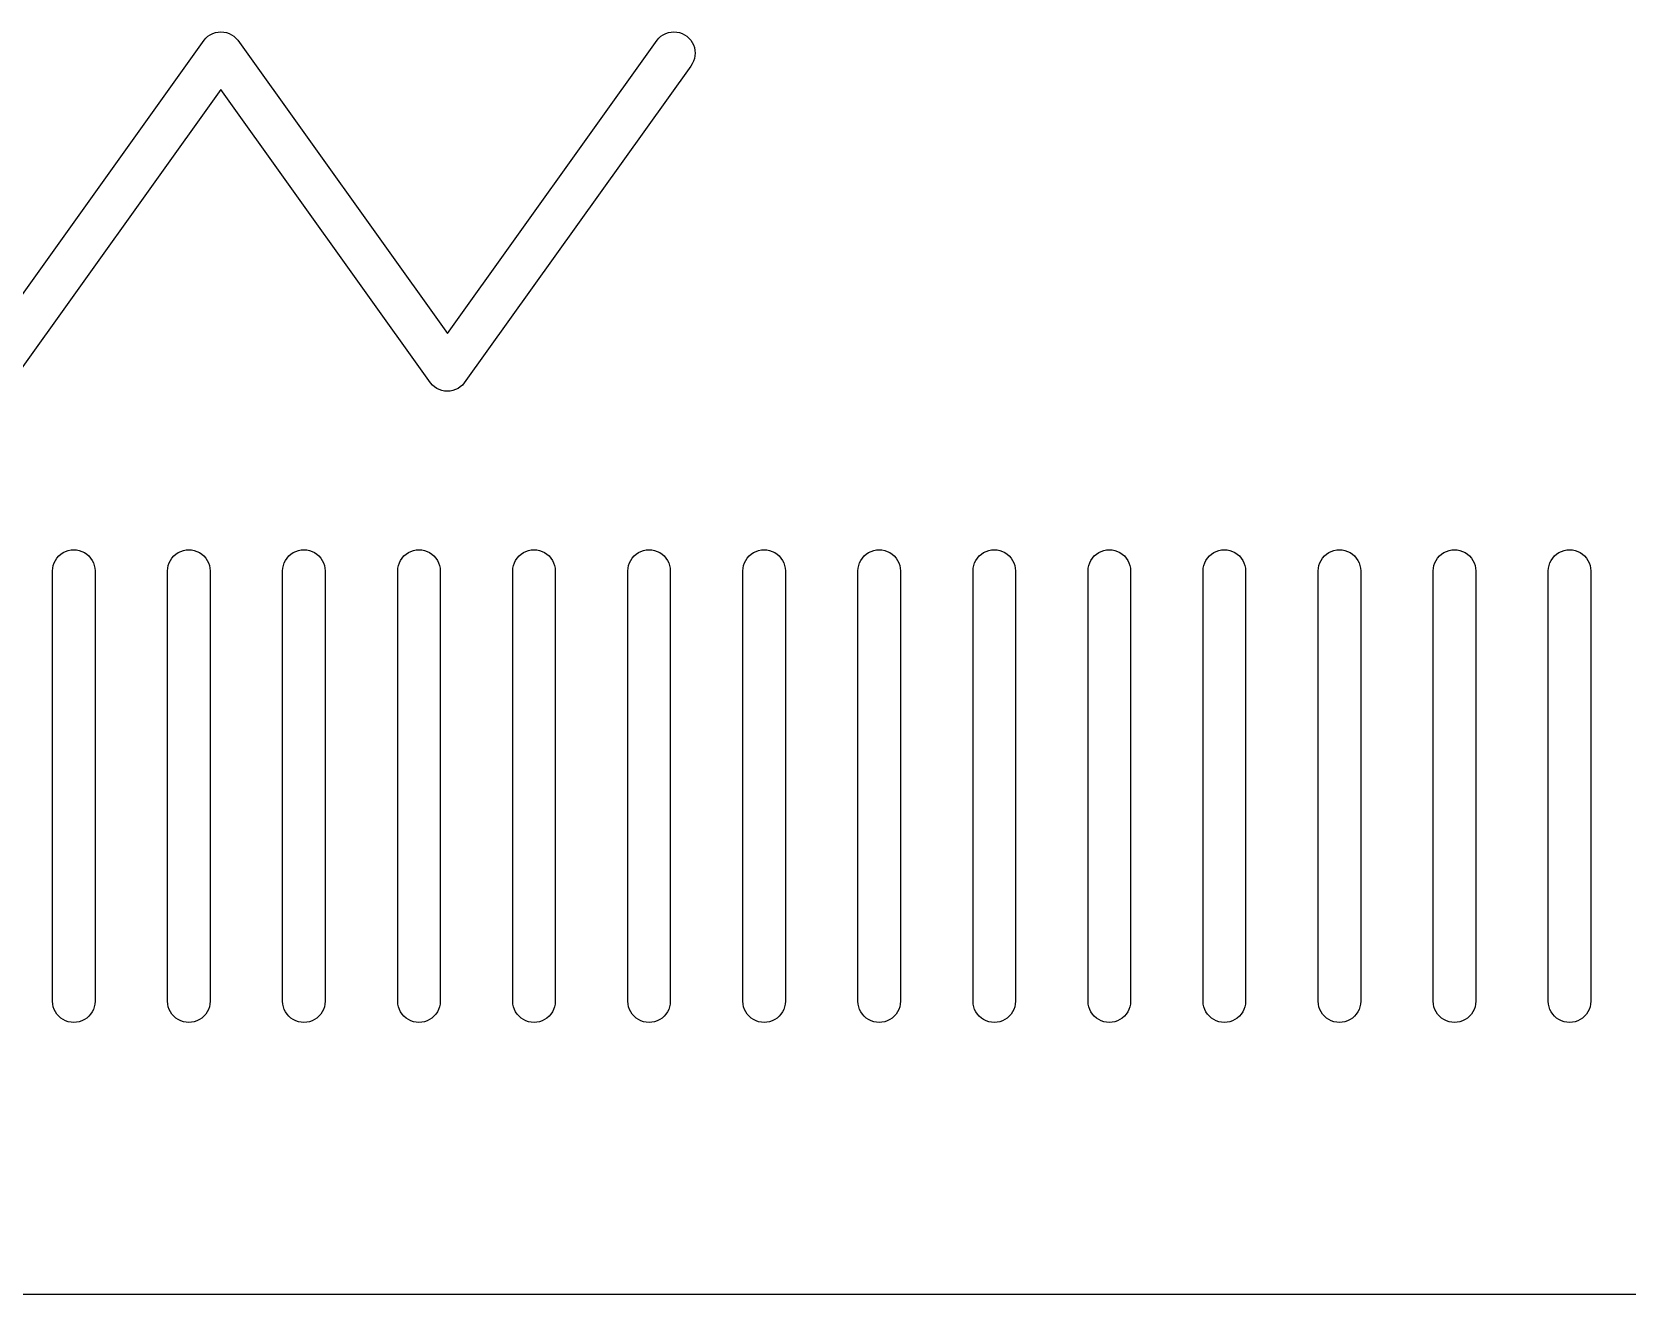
# Model space of a CAD drawing. Header units: metres. Extents: x 0 to 552, y 2 to 239.
# Drawn here: x 138.5 to 279.4, y 1.5 to 113 of the extents above; entities that cross this region are included whole.
import ezdxf

# ---------------------------------------------------------------- set-up
doc = ezdxf.new("R2010")
doc.units = ezdxf.units.M

msp = doc.modelspace()

# ---------------------------------------------------------------- linework, layer by layer
for p, q in [((154.091, 112.626), (154.294, 112.762)), ((154.294, 112.762), (154.514, 112.871)), ((154.514, 112.871), (154.747, 112.949)), ((154.747, 112.949), (154.987, 112.997)), ((154.987, 112.997), (155.232, 113.013)), ((155.232, 113.013), (155.477, 112.997)), ((155.477, 112.997), (155.717, 112.949)), ((155.717, 112.949), (155.95, 112.871)), ((155.95, 112.871), (156.169, 112.762)), ((156.169, 112.762), (156.373, 112.626)), ((194.091, 112.626), (194.294, 112.762)), ((194.294, 112.762), (194.514, 112.871)), ((194.514, 112.871), (194.747, 112.949)), ((194.747, 112.949), (194.987, 112.997)), ((194.987, 112.997), (195.232, 113.013)), ((195.232, 113.013), (195.477, 112.997)), ((195.477, 112.997), (195.717, 112.949)), ((195.717, 112.949), (195.95, 112.871)), ((195.95, 112.871), (196.169, 112.762)), ((196.169, 112.762), (196.373, 112.626)), ((135.232, 86.3622), (153.744, 112.28)), ((153.744, 112.28), (153.906, 112.464)), ((153.906, 112.464), (154.091, 112.626)), ((156.373, 112.626), (156.558, 112.464)), ((156.558, 112.464), (156.72, 112.28)), ((156.72, 112.28), (175.232, 86.3622)), ((175.232, 86.3622), (193.744, 112.28)), ((193.744, 112.28), (193.906, 112.464)), ((193.906, 112.464), (194.091, 112.626)), ((196.373, 112.626), (196.558, 112.464)), ((196.558, 112.464), (196.72, 112.28)), ((196.72, 112.28), (196.856, 112.076)), ((196.856, 112.076), (196.964, 111.856)), ((196.964, 111.856), (197.043, 111.624)), ((197.043, 111.624), (197.091, 111.383)), ((197.091, 111.383), (197.107, 111.138)), ((196.72, 109.997), (176.72, 81.9968)), ((196.856, 110.201), (196.72, 109.997)), ((196.964, 110.421), (196.856, 110.201)), ((197.043, 110.653), (196.964, 110.421)), ((197.091, 110.893), (197.043, 110.653)), ((197.107, 111.138), (197.091, 110.893)), ((155.232, 107.914), (136.72, 81.9968)), ((173.744, 81.9968), (155.232, 107.914)), ((173.906, 81.8124), (173.744, 81.9968)), ((174.091, 81.6507), (173.906, 81.8124)), ((176.558, 81.8124), (176.373, 81.6507)), ((176.72, 81.9968), (176.558, 81.8124)), ((174.294, 81.5145), (174.091, 81.6507)), ((174.514, 81.406), (174.294, 81.5145)), ((174.747, 81.3271), (174.514, 81.406)), ((174.987, 81.2793), (174.747, 81.3271)), ((175.232, 81.2632), (174.987, 81.2793)), ((175.477, 81.2793), (175.232, 81.2632)), ((175.717, 81.3271), (175.477, 81.2793)), ((175.95, 81.406), (175.717, 81.3271)), ((176.169, 81.5145), (175.95, 81.406)), ((176.373, 81.6507), (176.169, 81.5145)), ((140.508, 66.1058), (140.616, 66.3257)), ((140.616, 66.3257), (140.752, 66.5297)), ((140.752, 66.5297), (140.914, 66.7141)), ((140.914, 66.7141), (141.099, 66.8758)), ((141.099, 66.8758), (141.302, 67.012)), ((141.302, 67.012), (141.522, 67.1205)), ((141.522, 67.1205), (141.755, 67.1994)), ((141.755, 67.1994), (141.995, 67.2472)), ((141.995, 67.2472), (142.24, 67.2632)), ((142.24, 67.2632), (142.485, 67.2472)), ((142.485, 67.2472), (142.725, 67.1994)), ((142.725, 67.1994), (142.958, 67.1205)), ((142.958, 67.1205), (143.177, 67.012)), ((143.177, 67.012), (143.381, 66.8758)), ((143.381, 66.8758), (143.566, 66.7141)), ((143.566, 66.7141), (143.728, 66.5297)), ((143.728, 66.5297), (143.864, 66.3257)), ((143.864, 66.3257), (143.972, 66.1058)), ((150.668, 66.1058), (150.776, 66.3257)), ((150.776, 66.3257), (150.912, 66.5297)), ((150.912, 66.5297), (151.074, 66.7141)), ((151.074, 66.7141), (151.259, 66.8758)), ((151.259, 66.8758), (151.462, 67.012)), ((151.462, 67.012), (151.682, 67.1205)), ((151.682, 67.1205), (151.915, 67.1994)), ((151.915, 67.1994), (152.155, 67.2472)), ((152.155, 67.2472), (152.4, 67.2632)), ((152.4, 67.2632), (152.645, 67.2472)), ((152.645, 67.2472), (152.885, 67.1994)), ((152.885, 67.1994), (153.118, 67.1205)), ((153.118, 67.1205), (153.337, 67.012)), ((153.337, 67.012), (153.541, 66.8758)), ((153.541, 66.8758), (153.726, 66.7141)), ((153.726, 66.7141), (153.888, 66.5297)), ((153.888, 66.5297), (154.024, 66.3257)), ((154.024, 66.3257), (154.132, 66.1058)), ((160.828, 66.1058), (160.936, 66.3257)), ((160.936, 66.3257), (161.072, 66.5297)), ((161.072, 66.5297), (161.234, 66.7141)), ((161.234, 66.7141), (161.419, 66.8758)), ((161.419, 66.8758), (161.622, 67.012)), ((161.622, 67.012), (161.842, 67.1205)), ((161.842, 67.1205), (162.075, 67.1994)), ((162.075, 67.1994), (162.315, 67.2472)), ((162.315, 67.2472), (162.56, 67.2632)), ((162.56, 67.2632), (162.805, 67.2472)), ((162.805, 67.2472), (163.045, 67.1994)), ((163.045, 67.1994), (163.278, 67.1205)), ((163.278, 67.1205), (163.497, 67.012)), ((163.497, 67.012), (163.701, 66.8758)), ((163.701, 66.8758), (163.886, 66.7141)), ((163.886, 66.7141), (164.048, 66.5297)), ((164.048, 66.5297), (164.184, 66.3257)), ((164.184, 66.3257), (164.292, 66.1058)), ((170.988, 66.1058), (171.096, 66.3257)), ((171.096, 66.3257), (171.232, 66.5297)), ((171.232, 66.5297), (171.394, 66.7141)), ((171.394, 66.7141), (171.579, 66.8758)), ((171.579, 66.8758), (171.782, 67.012)), ((171.782, 67.012), (172.002, 67.1205)), ((172.002, 67.1205), (172.235, 67.1994)), ((172.235, 67.1994), (172.475, 67.2472)), ((172.475, 67.2472), (172.72, 67.2632)), ((172.72, 67.2632), (172.965, 67.2472)), ((172.965, 67.2472), (173.205, 67.1994)), ((173.205, 67.1994), (173.438, 67.1205)), ((173.438, 67.1205), (173.657, 67.012)), ((173.657, 67.012), (173.861, 66.8758)), ((173.861, 66.8758), (174.046, 66.7141)), ((174.046, 66.7141), (174.208, 66.5297)), ((174.208, 66.5297), (174.344, 66.3257)), ((174.344, 66.3257), (174.452, 66.1058)), ((181.148, 66.1058), (181.256, 66.3257)), ((181.256, 66.3257), (181.392, 66.5297)), ((181.392, 66.5297), (181.554, 66.7141)), ((181.554, 66.7141), (181.739, 66.8758)), ((181.739, 66.8758), (181.942, 67.012)), ((181.942, 67.012), (182.162, 67.1205)), ((182.162, 67.1205), (182.395, 67.1994)), ((182.395, 67.1994), (182.635, 67.2472)), ((182.635, 67.2472), (182.88, 67.2632)), ((182.88, 67.2632), (183.125, 67.2472)), ((183.125, 67.2472), (183.365, 67.1994)), ((183.365, 67.1994), (183.598, 67.1205)), ((183.598, 67.1205), (183.817, 67.012)), ((183.817, 67.012), (184.021, 66.8758)), ((184.021, 66.8758), (184.206, 66.7141)), ((184.206, 66.7141), (184.368, 66.5297)), ((184.368, 66.5297), (184.504, 66.3257)), ((184.504, 66.3257), (184.612, 66.1058)), ((191.308, 66.1058), (191.416, 66.3257)), ((191.416, 66.3257), (191.552, 66.5297)), ((191.552, 66.5297), (191.714, 66.7141)), ((191.714, 66.7141), (191.899, 66.8758)), ((191.899, 66.8758), (192.102, 67.012)), ((192.102, 67.012), (192.322, 67.1205)), ((192.322, 67.1205), (192.555, 67.1994)), ((192.555, 67.1994), (192.795, 67.2472)), ((192.795, 67.2472), (193.04, 67.2632)), ((193.04, 67.2632), (193.285, 67.2472)), ((193.285, 67.2472), (193.525, 67.1994)), ((193.525, 67.1994), (193.758, 67.1205)), ((193.758, 67.1205), (193.977, 67.012)), ((193.977, 67.012), (194.181, 66.8758)), ((194.181, 66.8758), (194.366, 66.7141)), ((194.366, 66.7141), (194.528, 66.5297)), ((194.528, 66.5297), (194.664, 66.3257)), ((194.664, 66.3257), (194.772, 66.1058)), ((201.468, 66.1058), (201.576, 66.3257)), ((201.576, 66.3257), (201.712, 66.5297)), ((201.712, 66.5297), (201.874, 66.7141)), ((201.874, 66.7141), (202.059, 66.8758)), ((202.059, 66.8758), (202.262, 67.012)), ((202.262, 67.012), (202.482, 67.1205)), ((202.482, 67.1205), (202.715, 67.1994)), ((202.715, 67.1994), (202.955, 67.2472)), ((202.955, 67.2472), (203.2, 67.2632)), ((203.2, 67.2632), (203.445, 67.2472)), ((203.445, 67.2472), (203.685, 67.1994)), ((203.685, 67.1994), (203.918, 67.1205)), ((203.918, 67.1205), (204.137, 67.012)), ((204.137, 67.012), (204.341, 66.8758)), ((204.341, 66.8758), (204.526, 66.7141)), ((204.526, 66.7141), (204.688, 66.5297)), ((204.688, 66.5297), (204.824, 66.3257)), ((204.824, 66.3257), (204.932, 66.1058)), ((211.628, 66.1058), (211.736, 66.3257)), ((211.736, 66.3257), (211.872, 66.5297)), ((211.872, 66.5297), (212.034, 66.7141)), ((212.034, 66.7141), (212.219, 66.8758)), ((212.219, 66.8758), (212.422, 67.012)), ((212.422, 67.012), (212.642, 67.1205)), ((212.642, 67.1205), (212.875, 67.1994)), ((212.875, 67.1994), (213.115, 67.2472)), ((213.115, 67.2472), (213.36, 67.2632)), ((213.36, 67.2632), (213.605, 67.2472)), ((213.605, 67.2472), (213.845, 67.1994)), ((213.845, 67.1994), (214.078, 67.1205)), ((214.078, 67.1205), (214.297, 67.012)), ((214.297, 67.012), (214.501, 66.8758)), ((214.501, 66.8758), (214.686, 66.7141)), ((214.686, 66.7141), (214.848, 66.5297)), ((214.848, 66.5297), (214.984, 66.3257)), ((214.984, 66.3257), (215.092, 66.1058)), ((221.788, 66.1058), (221.896, 66.3257)), ((221.896, 66.3257), (222.032, 66.5297)), ((222.032, 66.5297), (222.194, 66.7141)), ((222.194, 66.7141), (222.379, 66.8758)), ((222.379, 66.8758), (222.582, 67.012)), ((222.582, 67.012), (222.802, 67.1205)), ((222.802, 67.1205), (223.035, 67.1994)), ((223.035, 67.1994), (223.275, 67.2472)), ((223.275, 67.2472), (223.52, 67.2632)), ((223.52, 67.2632), (223.765, 67.2472)), ((223.765, 67.2472), (224.005, 67.1994)), ((224.005, 67.1994), (224.238, 67.1205)), ((224.238, 67.1205), (224.457, 67.012)), ((224.457, 67.012), (224.661, 66.8758)), ((224.661, 66.8758), (224.846, 66.7141)), ((224.846, 66.7141), (225.008, 66.5297)), ((225.008, 66.5297), (225.144, 66.3257)), ((225.144, 66.3257), (225.252, 66.1058)), ((231.948, 66.1058), (232.056, 66.3257)), ((232.056, 66.3257), (232.192, 66.5297)), ((232.192, 66.5297), (232.354, 66.7141)), ((232.354, 66.7141), (232.539, 66.8758)), ((232.539, 66.8758), (232.742, 67.012)), ((232.742, 67.012), (232.962, 67.1205)), ((232.962, 67.1205), (233.195, 67.1994)), ((233.195, 67.1994), (233.435, 67.2472)), ((233.435, 67.2472), (233.68, 67.2632)), ((233.68, 67.2632), (233.925, 67.2472)), ((233.925, 67.2472), (234.165, 67.1994)), ((234.165, 67.1994), (234.398, 67.1205)), ((234.398, 67.1205), (234.617, 67.012)), ((234.617, 67.012), (234.821, 66.8758)), ((234.821, 66.8758), (235.006, 66.7141)), ((235.006, 66.7141), (235.168, 66.5297)), ((235.168, 66.5297), (235.304, 66.3257)), ((235.304, 66.3257), (235.412, 66.1058)), ((242.108, 66.1058), (242.216, 66.3257)), ((242.216, 66.3257), (242.352, 66.5297)), ((242.352, 66.5297), (242.514, 66.7141)), ((242.514, 66.7141), (242.699, 66.8758)), ((242.699, 66.8758), (242.902, 67.012)), ((242.902, 67.012), (243.122, 67.1205)), ((243.122, 67.1205), (243.355, 67.1994)), ((243.355, 67.1994), (243.595, 67.2472)), ((243.595, 67.2472), (243.84, 67.2632)), ((243.84, 67.2632), (244.085, 67.2472)), ((244.085, 67.2472), (244.325, 67.1994)), ((244.325, 67.1994), (244.558, 67.1205)), ((244.558, 67.1205), (244.777, 67.012)), ((244.777, 67.012), (244.981, 66.8758)), ((244.981, 66.8758), (245.166, 66.7141)), ((245.166, 66.7141), (245.328, 66.5297)), ((245.328, 66.5297), (245.464, 66.3257)), ((245.464, 66.3257), (245.572, 66.1058)), ((252.268, 66.1058), (252.376, 66.3257)), ((252.376, 66.3257), (252.512, 66.5297)), ((252.512, 66.5297), (252.674, 66.7141)), ((252.674, 66.7141), (252.859, 66.8758)), ((252.859, 66.8758), (253.062, 67.012)), ((253.062, 67.012), (253.282, 67.1205)), ((253.282, 67.1205), (253.515, 67.1994)), ((253.515, 67.1994), (253.755, 67.2472)), ((253.755, 67.2472), (254, 67.2632)), ((254, 67.2632), (254.245, 67.2472)), ((254.245, 67.2472), (254.485, 67.1994)), ((254.485, 67.1994), (254.718, 67.1205)), ((254.718, 67.1205), (254.938, 67.012)), ((254.938, 67.012), (255.141, 66.8758)), ((255.141, 66.8758), (255.326, 66.7141)), ((255.326, 66.7141), (255.488, 66.5297)), ((255.488, 66.5297), (255.624, 66.3257)), ((255.624, 66.3257), (255.732, 66.1058)), ((262.428, 66.1058), (262.536, 66.3257)), ((262.536, 66.3257), (262.672, 66.5297)), ((262.672, 66.5297), (262.834, 66.7141)), ((262.834, 66.7141), (263.019, 66.8758)), ((263.019, 66.8758), (263.222, 67.012)), ((263.222, 67.012), (263.442, 67.1205)), ((263.442, 67.1205), (263.675, 67.1994)), ((263.675, 67.1994), (263.915, 67.2472)), ((263.915, 67.2472), (264.16, 67.2632)), ((264.16, 67.2632), (264.405, 67.2472)), ((264.405, 67.2472), (264.645, 67.1994)), ((264.645, 67.1994), (264.878, 67.1205)), ((264.878, 67.1205), (265.097, 67.012)), ((265.097, 67.012), (265.301, 66.8758)), ((265.301, 66.8758), (265.486, 66.7141)), ((265.486, 66.7141), (265.648, 66.5297)), ((265.648, 66.5297), (265.784, 66.3257)), ((265.784, 66.3257), (265.892, 66.1058)), ((272.588, 66.1058), (272.696, 66.3257)), ((272.696, 66.3257), (272.832, 66.5297)), ((272.832, 66.5297), (272.994, 66.7141)), ((272.994, 66.7141), (273.179, 66.8758)), ((273.179, 66.8758), (273.382, 67.012)), ((273.382, 67.012), (273.602, 67.1205)), ((273.602, 67.1205), (273.835, 67.1994)), ((273.835, 67.1994), (274.075, 67.2472)), ((274.075, 67.2472), (274.32, 67.2632)), ((274.32, 67.2632), (274.565, 67.2472)), ((274.565, 67.2472), (274.805, 67.1994)), ((274.805, 67.1994), (275.038, 67.1205)), ((275.038, 67.1205), (275.257, 67.012)), ((275.257, 67.012), (275.461, 66.8758)), ((275.461, 66.8758), (275.646, 66.7141)), ((275.646, 66.7141), (275.808, 66.5297)), ((275.808, 66.5297), (275.944, 66.3257)), ((275.944, 66.3257), (276.052, 66.1058)), ((140.365, 65.3882), (140.381, 65.633)), ((140.365, 27.375), (140.365, 65.3882)), ((140.381, 65.633), (140.429, 65.8735)), ((140.429, 65.8735), (140.508, 66.1058)), ((143.972, 66.1058), (144.051, 65.8735)), ((144.051, 65.8735), (144.099, 65.633)), ((144.099, 65.633), (144.115, 65.3882)), ((144.115, 65.3882), (144.115, 27.375)), ((150.525, 65.3882), (150.541, 65.633)), ((150.525, 27.375), (150.525, 65.3882)), ((150.541, 65.633), (150.589, 65.8735)), ((150.589, 65.8735), (150.668, 66.1058)), ((154.132, 66.1058), (154.211, 65.8735)), ((154.211, 65.8735), (154.259, 65.633)), ((154.259, 65.633), (154.275, 65.3882)), ((154.275, 65.3882), (154.275, 27.375)), ((160.685, 65.3882), (160.701, 65.633)), ((160.685, 27.375), (160.685, 65.3882)), ((160.701, 65.633), (160.749, 65.8735)), ((160.749, 65.8735), (160.828, 66.1058)), ((164.292, 66.1058), (164.371, 65.8735)), ((164.371, 65.8735), (164.419, 65.633)), ((164.419, 65.633), (164.435, 65.3882)), ((164.435, 65.3882), (164.435, 27.375)), ((170.845, 65.3882), (170.861, 65.633)), ((170.845, 27.375), (170.845, 65.3882)), ((170.861, 65.633), (170.909, 65.8735)), ((170.909, 65.8735), (170.988, 66.1058)), ((174.452, 66.1058), (174.531, 65.8735)), ((174.531, 65.8735), (174.579, 65.633)), ((174.579, 65.633), (174.595, 65.3882)), ((174.595, 65.3882), (174.595, 27.375)), ((181.005, 65.3882), (181.021, 65.633)), ((181.005, 27.375), (181.005, 65.3882)), ((181.021, 65.633), (181.069, 65.8735)), ((181.069, 65.8735), (181.148, 66.1058)), ((184.612, 66.1058), (184.691, 65.8735)), ((184.691, 65.8735), (184.739, 65.633)), ((184.739, 65.633), (184.755, 65.3882)), ((184.755, 65.3882), (184.755, 27.375)), ((191.165, 65.3882), (191.181, 65.633)), ((191.165, 27.375), (191.165, 65.3882)), ((191.181, 65.633), (191.229, 65.8735)), ((191.229, 65.8735), (191.308, 66.1058)), ((194.772, 66.1058), (194.851, 65.8735)), ((194.851, 65.8735), (194.899, 65.633)), ((194.899, 65.633), (194.915, 65.3882)), ((194.915, 65.3882), (194.915, 27.375)), ((201.325, 65.3882), (201.341, 65.633)), ((201.325, 27.375), (201.325, 65.3882)), ((201.341, 65.633), (201.389, 65.8735)), ((201.389, 65.8735), (201.468, 66.1058)), ((204.932, 66.1058), (205.011, 65.8735)), ((205.011, 65.8735), (205.059, 65.633)), ((205.059, 65.633), (205.075, 65.3882)), ((205.075, 65.3882), (205.075, 27.375)), ((211.485, 65.3882), (211.501, 65.633)), ((211.485, 27.375), (211.485, 65.3882)), ((211.501, 65.633), (211.549, 65.8735)), ((211.549, 65.8735), (211.628, 66.1058)), ((215.092, 66.1058), (215.171, 65.8735)), ((215.171, 65.8735), (215.219, 65.633)), ((215.219, 65.633), (215.235, 65.3882)), ((215.235, 65.3882), (215.235, 27.375)), ((221.645, 65.3882), (221.661, 65.633)), ((221.645, 27.375), (221.645, 65.3882)), ((221.661, 65.633), (221.709, 65.8735)), ((221.709, 65.8735), (221.788, 66.1058)), ((225.252, 66.1058), (225.331, 65.8735)), ((225.331, 65.8735), (225.379, 65.633)), ((225.379, 65.633), (225.395, 65.3882)), ((225.395, 65.3882), (225.395, 27.375)), ((231.805, 65.3882), (231.821, 65.633)), ((231.805, 27.375), (231.805, 65.3882)), ((231.821, 65.633), (231.869, 65.8735)), ((231.869, 65.8735), (231.948, 66.1058)), ((235.412, 66.1058), (235.491, 65.8735)), ((235.491, 65.8735), (235.539, 65.633)), ((235.539, 65.633), (235.555, 65.3882)), ((235.555, 65.3882), (235.555, 27.375)), ((241.965, 65.3882), (241.981, 65.633)), ((241.965, 27.375), (241.965, 65.3882)), ((241.981, 65.633), (242.029, 65.8735)), ((242.029, 65.8735), (242.108, 66.1058)), ((245.572, 66.1058), (245.651, 65.8735)), ((245.651, 65.8735), (245.699, 65.633)), ((245.699, 65.633), (245.715, 65.3882)), ((245.715, 65.3882), (245.715, 27.375)), ((252.125, 65.3882), (252.141, 65.633)), ((252.125, 27.375), (252.125, 65.3882)), ((252.141, 65.633), (252.189, 65.8735)), ((252.189, 65.8735), (252.268, 66.1058)), ((255.732, 66.1058), (255.811, 65.8735)), ((255.811, 65.8735), (255.859, 65.633)), ((255.859, 65.633), (255.875, 65.3882)), ((255.875, 65.3882), (255.875, 27.375)), ((262.285, 65.3882), (262.301, 65.633)), ((262.285, 27.375), (262.285, 65.3882)), ((262.301, 65.633), (262.349, 65.8735)), ((262.349, 65.8735), (262.428, 66.1058)), ((265.892, 66.1058), (265.971, 65.8735)), ((265.971, 65.8735), (266.019, 65.633)), ((266.019, 65.633), (266.035, 65.3882)), ((266.035, 65.3882), (266.035, 27.375)), ((272.445, 65.3882), (272.461, 65.633)), ((272.445, 27.375), (272.445, 65.3882)), ((272.461, 65.633), (272.509, 65.8735)), ((272.509, 65.8735), (272.588, 66.1058)), ((276.052, 66.1058), (276.131, 65.8735)), ((276.131, 65.8735), (276.179, 65.633)), ((276.179, 65.633), (276.195, 65.3882)), ((276.195, 65.3882), (276.195, 27.375)), ((140.381, 27.1303), (140.365, 27.375)), ((140.429, 26.8897), (140.381, 27.1303)), ((140.508, 26.6575), (140.429, 26.8897)), ((144.051, 26.8897), (143.972, 26.6575)), ((144.099, 27.1303), (144.051, 26.8897)), ((144.115, 27.375), (144.099, 27.1303)), ((150.541, 27.1303), (150.525, 27.375)), ((150.589, 26.8897), (150.541, 27.1303)), ((150.668, 26.6575), (150.589, 26.8897)), ((154.211, 26.8897), (154.132, 26.6575)), ((154.259, 27.1303), (154.211, 26.8897)), ((154.275, 27.375), (154.259, 27.1303)), ((160.701, 27.1303), (160.685, 27.375)), ((160.749, 26.8897), (160.701, 27.1303)), ((160.828, 26.6575), (160.749, 26.8897)), ((164.371, 26.8897), (164.292, 26.6575)), ((164.419, 27.1303), (164.371, 26.8897)), ((164.435, 27.375), (164.419, 27.1303)), ((170.861, 27.1303), (170.845, 27.375)), ((170.909, 26.8897), (170.861, 27.1303)), ((170.988, 26.6575), (170.909, 26.8897)), ((174.531, 26.8897), (174.452, 26.6575)), ((174.579, 27.1303), (174.531, 26.8897)), ((174.595, 27.375), (174.579, 27.1303)), ((181.021, 27.1303), (181.005, 27.375)), ((181.069, 26.8897), (181.021, 27.1303)), ((181.148, 26.6575), (181.069, 26.8897)), ((184.691, 26.8897), (184.612, 26.6575)), ((184.739, 27.1303), (184.691, 26.8897)), ((184.755, 27.375), (184.739, 27.1303)), ((191.181, 27.1303), (191.165, 27.375)), ((191.229, 26.8897), (191.181, 27.1303)), ((191.308, 26.6575), (191.229, 26.8897)), ((194.851, 26.8897), (194.772, 26.6575)), ((194.899, 27.1303), (194.851, 26.8897)), ((194.915, 27.375), (194.899, 27.1303)), ((201.341, 27.1303), (201.325, 27.375)), ((201.389, 26.8897), (201.341, 27.1303)), ((201.468, 26.6575), (201.389, 26.8897)), ((205.011, 26.8897), (204.932, 26.6575)), ((205.059, 27.1303), (205.011, 26.8897)), ((205.075, 27.375), (205.059, 27.1303)), ((211.501, 27.1303), (211.485, 27.375)), ((211.549, 26.8897), (211.501, 27.1303)), ((211.628, 26.6575), (211.549, 26.8897)), ((215.171, 26.8897), (215.092, 26.6575)), ((215.219, 27.1303), (215.171, 26.8897)), ((215.235, 27.375), (215.219, 27.1303)), ((221.661, 27.1303), (221.645, 27.375)), ((221.709, 26.8897), (221.661, 27.1303)), ((221.788, 26.6575), (221.709, 26.8897)), ((225.331, 26.8897), (225.252, 26.6575)), ((225.379, 27.1303), (225.331, 26.8897)), ((225.395, 27.375), (225.379, 27.1303)), ((231.821, 27.1303), (231.805, 27.375)), ((231.869, 26.8897), (231.821, 27.1303)), ((231.948, 26.6575), (231.869, 26.8897)), ((235.491, 26.8897), (235.412, 26.6575)), ((235.539, 27.1303), (235.491, 26.8897)), ((235.555, 27.375), (235.539, 27.1303)), ((241.981, 27.1303), (241.965, 27.375)), ((242.029, 26.8897), (241.981, 27.1303)), ((242.108, 26.6575), (242.029, 26.8897)), ((245.651, 26.8897), (245.572, 26.6575)), ((245.699, 27.1303), (245.651, 26.8897)), ((245.715, 27.375), (245.699, 27.1303)), ((252.141, 27.1303), (252.125, 27.375)), ((252.189, 26.8897), (252.141, 27.1303)), ((252.268, 26.6575), (252.189, 26.8897)), ((255.811, 26.8897), (255.732, 26.6575)), ((255.859, 27.1303), (255.811, 26.8897)), ((255.875, 27.375), (255.859, 27.1303)), ((262.301, 27.1303), (262.285, 27.375)), ((262.349, 26.8897), (262.301, 27.1303)), ((262.428, 26.6575), (262.349, 26.8897)), ((265.971, 26.8897), (265.892, 26.6575)), ((266.019, 27.1303), (265.971, 26.8897)), ((266.035, 27.375), (266.019, 27.1303)), ((272.461, 27.1303), (272.445, 27.375)), ((272.509, 26.8897), (272.461, 27.1303)), ((272.588, 26.6575), (272.509, 26.8897)), ((276.131, 26.8897), (276.052, 26.6575)), ((276.179, 27.1303), (276.131, 26.8897)), ((276.195, 27.375), (276.179, 27.1303)), ((140.616, 26.4375), (140.508, 26.6575)), ((140.752, 26.2336), (140.616, 26.4375)), ((140.914, 26.0492), (140.752, 26.2336)), ((141.099, 25.8875), (140.914, 26.0492)), ((141.302, 25.7512), (141.099, 25.8875)), ((141.522, 25.6427), (141.302, 25.7512)), ((141.755, 25.5639), (141.522, 25.6427)), ((141.995, 25.516), (141.755, 25.5639)), ((142.24, 25.5), (141.995, 25.516)), ((142.485, 25.516), (142.24, 25.5)), ((142.725, 25.5639), (142.485, 25.516)), ((142.958, 25.6427), (142.725, 25.5639)), ((143.177, 25.7512), (142.958, 25.6427)), ((143.381, 25.8875), (143.177, 25.7512)), ((143.566, 26.0492), (143.381, 25.8875)), ((143.728, 26.2336), (143.566, 26.0492)), ((143.864, 26.4375), (143.728, 26.2336)), ((143.972, 26.6575), (143.864, 26.4375)), ((150.776, 26.4375), (150.668, 26.6575)), ((150.912, 26.2336), (150.776, 26.4375)), ((151.074, 26.0492), (150.912, 26.2336)), ((151.259, 25.8875), (151.074, 26.0492)), ((151.462, 25.7512), (151.259, 25.8875)), ((151.682, 25.6427), (151.462, 25.7512)), ((151.915, 25.5639), (151.682, 25.6427)), ((152.155, 25.516), (151.915, 25.5639)), ((152.4, 25.5), (152.155, 25.516)), ((152.645, 25.516), (152.4, 25.5)), ((152.885, 25.5639), (152.645, 25.516)), ((153.118, 25.6427), (152.885, 25.5639)), ((153.337, 25.7512), (153.118, 25.6427)), ((153.541, 25.8875), (153.337, 25.7512)), ((153.726, 26.0492), (153.541, 25.8875)), ((153.888, 26.2336), (153.726, 26.0492)), ((154.024, 26.4375), (153.888, 26.2336)), ((154.132, 26.6575), (154.024, 26.4375)), ((160.936, 26.4375), (160.828, 26.6575)), ((161.072, 26.2336), (160.936, 26.4375)), ((161.234, 26.0492), (161.072, 26.2336)), ((161.419, 25.8875), (161.234, 26.0492)), ((161.622, 25.7512), (161.419, 25.8875)), ((161.842, 25.6427), (161.622, 25.7512)), ((162.075, 25.5639), (161.842, 25.6427)), ((162.315, 25.516), (162.075, 25.5639)), ((162.56, 25.5), (162.315, 25.516)), ((162.805, 25.516), (162.56, 25.5)), ((163.045, 25.5639), (162.805, 25.516)), ((163.278, 25.6427), (163.045, 25.5639)), ((163.497, 25.7512), (163.278, 25.6427)), ((163.701, 25.8875), (163.497, 25.7512)), ((163.886, 26.0492), (163.701, 25.8875)), ((164.048, 26.2336), (163.886, 26.0492)), ((164.184, 26.4375), (164.048, 26.2336)), ((164.292, 26.6575), (164.184, 26.4375)), ((171.096, 26.4375), (170.988, 26.6575)), ((171.232, 26.2336), (171.096, 26.4375)), ((171.394, 26.0492), (171.232, 26.2336)), ((171.579, 25.8875), (171.394, 26.0492)), ((171.782, 25.7512), (171.579, 25.8875)), ((172.002, 25.6427), (171.782, 25.7512)), ((172.235, 25.5639), (172.002, 25.6427)), ((172.475, 25.516), (172.235, 25.5639)), ((172.72, 25.5), (172.475, 25.516)), ((172.965, 25.516), (172.72, 25.5)), ((173.205, 25.5639), (172.965, 25.516)), ((173.438, 25.6427), (173.205, 25.5639)), ((173.657, 25.7512), (173.438, 25.6427)), ((173.861, 25.8875), (173.657, 25.7512)), ((174.046, 26.0492), (173.861, 25.8875)), ((174.208, 26.2336), (174.046, 26.0492)), ((174.344, 26.4375), (174.208, 26.2336)), ((174.452, 26.6575), (174.344, 26.4375)), ((181.256, 26.4375), (181.148, 26.6575)), ((181.392, 26.2336), (181.256, 26.4375)), ((181.554, 26.0492), (181.392, 26.2336)), ((181.739, 25.8875), (181.554, 26.0492)), ((181.942, 25.7512), (181.739, 25.8875)), ((182.162, 25.6427), (181.942, 25.7512)), ((182.395, 25.5639), (182.162, 25.6427)), ((182.635, 25.516), (182.395, 25.5639)), ((182.88, 25.5), (182.635, 25.516)), ((183.125, 25.516), (182.88, 25.5)), ((183.365, 25.5639), (183.125, 25.516)), ((183.598, 25.6427), (183.365, 25.5639)), ((183.817, 25.7512), (183.598, 25.6427)), ((184.021, 25.8875), (183.817, 25.7512)), ((184.206, 26.0492), (184.021, 25.8875)), ((184.368, 26.2336), (184.206, 26.0492)), ((184.504, 26.4375), (184.368, 26.2336)), ((184.612, 26.6575), (184.504, 26.4375)), ((191.416, 26.4375), (191.308, 26.6575)), ((191.552, 26.2336), (191.416, 26.4375)), ((191.714, 26.0492), (191.552, 26.2336)), ((191.899, 25.8875), (191.714, 26.0492)), ((192.102, 25.7512), (191.899, 25.8875)), ((192.322, 25.6427), (192.102, 25.7512)), ((192.555, 25.5639), (192.322, 25.6427)), ((192.795, 25.516), (192.555, 25.5639)), ((193.04, 25.5), (192.795, 25.516)), ((193.285, 25.516), (193.04, 25.5)), ((193.525, 25.5639), (193.285, 25.516)), ((193.758, 25.6427), (193.525, 25.5639)), ((193.977, 25.7512), (193.758, 25.6427)), ((194.181, 25.8875), (193.977, 25.7512)), ((194.366, 26.0492), (194.181, 25.8875)), ((194.528, 26.2336), (194.366, 26.0492)), ((194.664, 26.4375), (194.528, 26.2336)), ((194.772, 26.6575), (194.664, 26.4375)), ((201.576, 26.4375), (201.468, 26.6575)), ((201.712, 26.2336), (201.576, 26.4375)), ((201.874, 26.0492), (201.712, 26.2336)), ((202.059, 25.8875), (201.874, 26.0492)), ((202.262, 25.7512), (202.059, 25.8875)), ((202.482, 25.6427), (202.262, 25.7512)), ((202.715, 25.5639), (202.482, 25.6427)), ((202.955, 25.516), (202.715, 25.5639)), ((203.2, 25.5), (202.955, 25.516)), ((203.445, 25.516), (203.2, 25.5)), ((203.685, 25.5639), (203.445, 25.516)), ((203.918, 25.6427), (203.685, 25.5639)), ((204.137, 25.7512), (203.918, 25.6427)), ((204.341, 25.8875), (204.137, 25.7512)), ((204.526, 26.0492), (204.341, 25.8875)), ((204.688, 26.2336), (204.526, 26.0492)), ((204.824, 26.4375), (204.688, 26.2336)), ((204.932, 26.6575), (204.824, 26.4375)), ((211.736, 26.4375), (211.628, 26.6575)), ((211.872, 26.2336), (211.736, 26.4375)), ((212.034, 26.0492), (211.872, 26.2336)), ((212.219, 25.8875), (212.034, 26.0492)), ((212.422, 25.7512), (212.219, 25.8875)), ((212.642, 25.6427), (212.422, 25.7512)), ((212.875, 25.5639), (212.642, 25.6427)), ((213.115, 25.516), (212.875, 25.5639)), ((213.36, 25.5), (213.115, 25.516)), ((213.605, 25.516), (213.36, 25.5)), ((213.845, 25.5639), (213.605, 25.516)), ((214.078, 25.6427), (213.845, 25.5639)), ((214.297, 25.7512), (214.078, 25.6427)), ((214.501, 25.8875), (214.297, 25.7512)), ((214.686, 26.0492), (214.501, 25.8875)), ((214.848, 26.2336), (214.686, 26.0492)), ((214.984, 26.4375), (214.848, 26.2336)), ((215.092, 26.6575), (214.984, 26.4375)), ((221.896, 26.4375), (221.788, 26.6575)), ((222.032, 26.2336), (221.896, 26.4375)), ((222.194, 26.0492), (222.032, 26.2336)), ((222.379, 25.8875), (222.194, 26.0492)), ((222.582, 25.7512), (222.379, 25.8875)), ((222.802, 25.6427), (222.582, 25.7512)), ((223.035, 25.5639), (222.802, 25.6427)), ((223.275, 25.516), (223.035, 25.5639)), ((223.52, 25.5), (223.275, 25.516)), ((223.765, 25.516), (223.52, 25.5)), ((224.005, 25.5639), (223.765, 25.516)), ((224.238, 25.6427), (224.005, 25.5639)), ((224.457, 25.7512), (224.238, 25.6427)), ((224.661, 25.8875), (224.457, 25.7512)), ((224.846, 26.0492), (224.661, 25.8875)), ((225.008, 26.2336), (224.846, 26.0492)), ((225.144, 26.4375), (225.008, 26.2336)), ((225.252, 26.6575), (225.144, 26.4375)), ((232.056, 26.4375), (231.948, 26.6575)), ((232.192, 26.2336), (232.056, 26.4375)), ((232.354, 26.0492), (232.192, 26.2336)), ((232.539, 25.8875), (232.354, 26.0492)), ((232.742, 25.7512), (232.539, 25.8875)), ((232.962, 25.6427), (232.742, 25.7512)), ((233.195, 25.5639), (232.962, 25.6427)), ((233.435, 25.516), (233.195, 25.5639)), ((233.68, 25.5), (233.435, 25.516)), ((233.925, 25.516), (233.68, 25.5)), ((234.165, 25.5639), (233.925, 25.516)), ((234.398, 25.6427), (234.165, 25.5639)), ((234.617, 25.7512), (234.398, 25.6427)), ((234.821, 25.8875), (234.617, 25.7512)), ((235.006, 26.0492), (234.821, 25.8875)), ((235.168, 26.2336), (235.006, 26.0492)), ((235.304, 26.4375), (235.168, 26.2336)), ((235.412, 26.6575), (235.304, 26.4375)), ((242.216, 26.4375), (242.108, 26.6575)), ((242.352, 26.2336), (242.216, 26.4375)), ((242.514, 26.0492), (242.352, 26.2336)), ((242.699, 25.8875), (242.514, 26.0492)), ((242.902, 25.7512), (242.699, 25.8875)), ((243.122, 25.6427), (242.902, 25.7512)), ((243.355, 25.5639), (243.122, 25.6427)), ((243.595, 25.516), (243.355, 25.5639)), ((243.84, 25.5), (243.595, 25.516)), ((244.085, 25.516), (243.84, 25.5)), ((244.325, 25.5639), (244.085, 25.516)), ((244.558, 25.6427), (244.325, 25.5639)), ((244.777, 25.7512), (244.558, 25.6427)), ((244.981, 25.8875), (244.777, 25.7512)), ((245.166, 26.0492), (244.981, 25.8875)), ((245.328, 26.2336), (245.166, 26.0492)), ((245.464, 26.4375), (245.328, 26.2336)), ((245.572, 26.6575), (245.464, 26.4375)), ((252.376, 26.4375), (252.268, 26.6575)), ((252.512, 26.2336), (252.376, 26.4375)), ((252.674, 26.0492), (252.512, 26.2336)), ((252.859, 25.8875), (252.674, 26.0492)), ((253.062, 25.7512), (252.859, 25.8875)), ((253.282, 25.6427), (253.062, 25.7512)), ((253.515, 25.5639), (253.282, 25.6427)), ((253.755, 25.516), (253.515, 25.5639)), ((254, 25.5), (253.755, 25.516)), ((254.245, 25.516), (254, 25.5)), ((254.485, 25.5639), (254.245, 25.516)), ((254.718, 25.6427), (254.485, 25.5639)), ((254.938, 25.7512), (254.718, 25.6427)), ((255.141, 25.8875), (254.938, 25.7512)), ((255.326, 26.0492), (255.141, 25.8875)), ((255.488, 26.2336), (255.326, 26.0492)), ((255.624, 26.4375), (255.488, 26.2336)), ((255.732, 26.6575), (255.624, 26.4375)), ((262.536, 26.4375), (262.428, 26.6575)), ((262.672, 26.2336), (262.536, 26.4375)), ((262.834, 26.0492), (262.672, 26.2336)), ((263.019, 25.8875), (262.834, 26.0492)), ((263.222, 25.7512), (263.019, 25.8875)), ((263.442, 25.6427), (263.222, 25.7512)), ((263.675, 25.5639), (263.442, 25.6427)), ((263.915, 25.516), (263.675, 25.5639)), ((264.16, 25.5), (263.915, 25.516)), ((264.405, 25.516), (264.16, 25.5)), ((264.645, 25.5639), (264.405, 25.516)), ((264.878, 25.6427), (264.645, 25.5639)), ((265.097, 25.7512), (264.878, 25.6427)), ((265.301, 25.8875), (265.097, 25.7512)), ((265.486, 26.0492), (265.301, 25.8875)), ((265.648, 26.2336), (265.486, 26.0492)), ((265.784, 26.4375), (265.648, 26.2336)), ((265.892, 26.6575), (265.784, 26.4375)), ((272.696, 26.4375), (272.588, 26.6575)), ((272.832, 26.2336), (272.696, 26.4375)), ((272.994, 26.0492), (272.832, 26.2336)), ((273.179, 25.8875), (272.994, 26.0492)), ((273.382, 25.7512), (273.179, 25.8875)), ((273.602, 25.6427), (273.382, 25.7512)), ((273.835, 25.5639), (273.602, 25.6427)), ((274.075, 25.516), (273.835, 25.5639)), ((274.32, 25.5), (274.075, 25.516)), ((274.565, 25.516), (274.32, 25.5)), ((274.805, 25.5639), (274.565, 25.516)), ((275.038, 25.6427), (274.805, 25.5639)), ((275.257, 25.7512), (275.038, 25.6427)), ((275.461, 25.8875), (275.257, 25.7512)), ((275.646, 26.0492), (275.461, 25.8875)), ((275.808, 26.2336), (275.646, 26.0492)), ((275.944, 26.4375), (275.808, 26.2336)), ((276.052, 26.6575), (275.944, 26.4375)), ((0, 1.5), (552.32, 1.5))]:
    msp.add_line(p, q)

doc.saveas('drawing.dxf')
